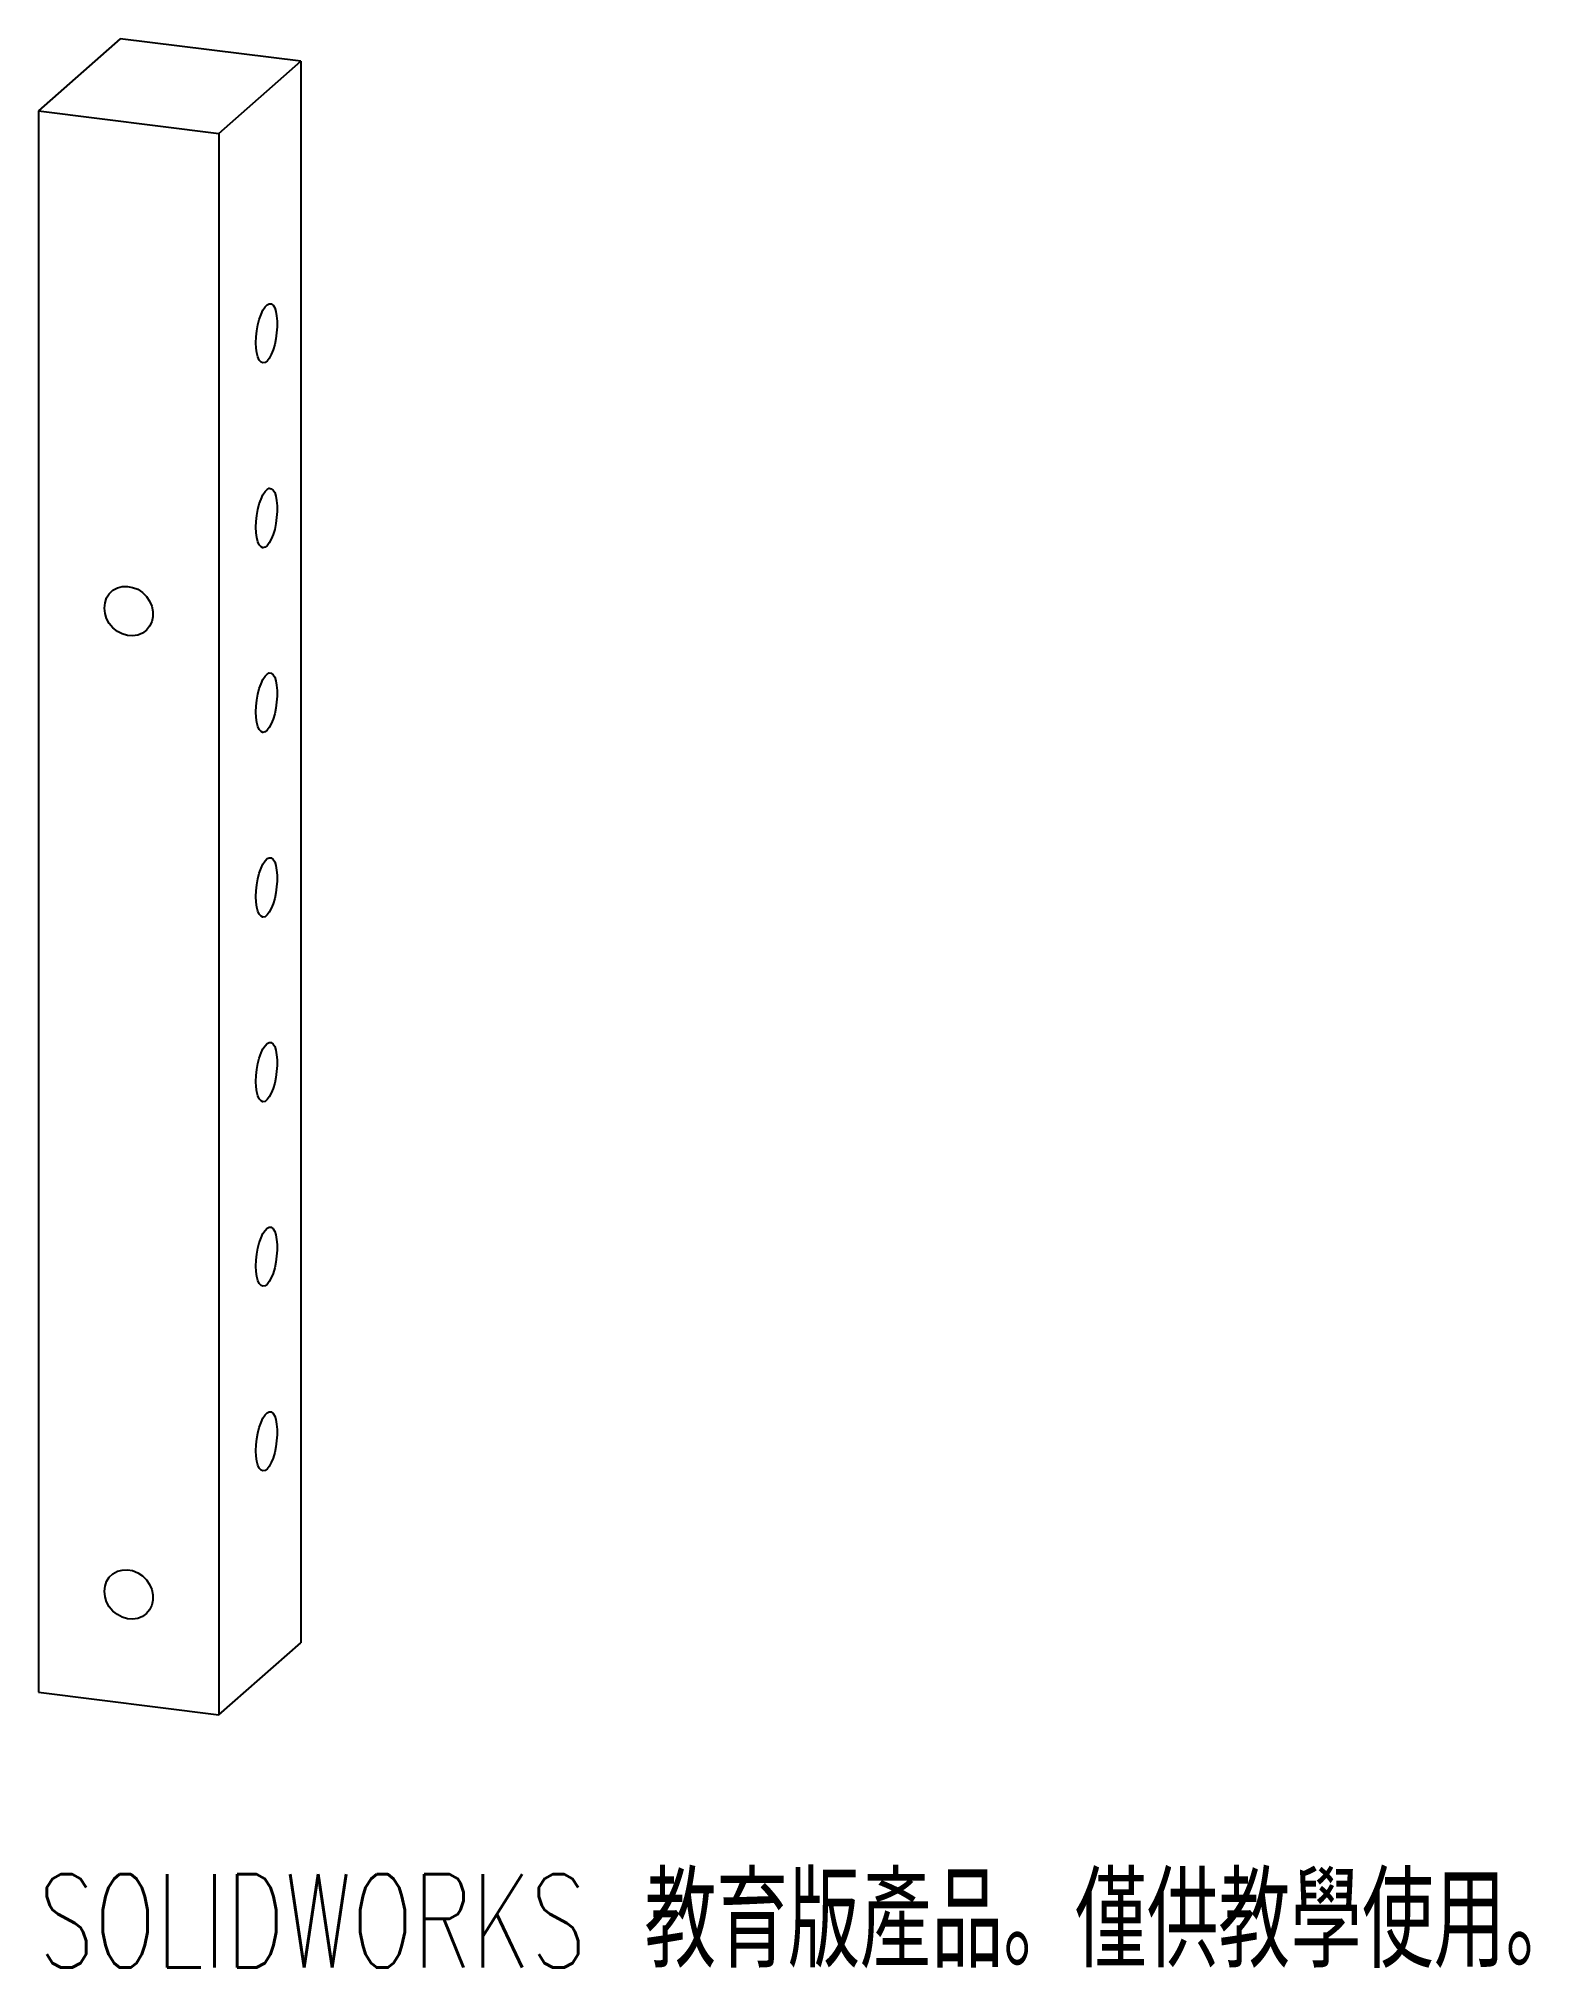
# Paper-space layout '_二等角視圖' of a CAD drawing. Header units: millimetres. Extents: x -7 to 71, y -16 to 84.
import ezdxf

# ---------------------------------------------------------------- set-up
doc = ezdxf.new("R2010")
doc.units = ezdxf.units.MM
doc.styles.add('SLDTEXTSTYLE0', font='TXT', dxfattribs={"width": 0.7, "bigfont": 'bigfont'})

psp = doc.layouts.new('_二等角視圖')

# ---------------------------------------------------------------- linework, layer by layer
at = {"color": 7, "linetype": 'Continuous', "lineweight": 25}
for p, q in [((-2.56, 84.48), (-6.8, 80.74)), ((6.8, 83.31), (-2.56, 84.48)), ((2.56, 79.56), (6.8, 83.31)), ((6.8, 83.31), (6.8, 1.28)), ((-6.8, 80.74), (2.56, 79.56)), ((-6.8, 80.74), (-6.8, -1.28)), ((2.56, 79.56), (2.56, -2.46)), ((2.56, -2.46), (6.8, 1.28)), ((-6.8, -1.28), (2.56, -2.46))]:
    psp.add_line(p, q, dxfattribs=at)
at = {"color": 7, "linetype": 'Continuous', "lineweight": 25, "flags": 128}
for points in [[(4.48, 68.71), (4.49, 69.02), (4.53, 69.33), (4.58, 69.64), (4.65, 69.92), (4.74, 70.18), (4.84, 70.4), (4.95, 70.57), (5.06, 70.68), (5.17, 70.73), (5.27, 70.72), (5.37, 70.65), (5.45, 70.52), (5.51, 70.33), (5.55, 70.1), (5.58, 69.83), (5.58, 69.53), (5.55, 69.22), (5.51, 68.91), (5.45, 68.61), (5.37, 68.34), (5.27, 68.1), (5.17, 67.9), (5.06, 67.76), (4.95, 67.68), (4.84, 67.66), (4.74, 67.7), (4.65, 67.81), (4.58, 67.97), (4.53, 68.18), (4.49, 68.43), (4.48, 68.71)], [(4.48, 59.14), (4.49, 59.44), (4.53, 59.75), (4.58, 60.06), (4.65, 60.35), (4.74, 60.6), (4.84, 60.82), (4.95, 60.99), (5.06, 61.1), (5.17, 61.16), (5.27, 61.14), (5.37, 61.07), (5.45, 60.94), (5.51, 60.75), (5.55, 60.52), (5.58, 60.25), (5.58, 59.95), (5.55, 59.64), (5.51, 59.33), (5.45, 59.03), (5.37, 58.76), (5.27, 58.52), (5.17, 58.33), (5.06, 58.18), (4.95, 58.1), (4.84, 58.08), (4.74, 58.12), (4.65, 58.23), (4.58, 58.39), (4.53, 58.6), (4.49, 58.85), (4.48, 59.14)], [(-3.38, 54.95), (-3.35, 55.22), (-3.27, 55.47), (-3.13, 55.69), (-2.94, 55.87), (-2.71, 55.99), (-2.46, 56.06), (-2.19, 56.07), (-1.92, 56.02), (-1.65, 55.92), (-1.41, 55.76), (-1.2, 55.55), (-1.04, 55.31), (-0.92, 55.05), (-0.87, 54.77), (-0.87, 54.5), (-0.92, 54.23), (-1.04, 54), (-1.2, 53.8), (-1.41, 53.65), (-1.65, 53.55), (-1.92, 53.51), (-2.19, 53.53), (-2.46, 53.61), (-2.71, 53.74), (-2.94, 53.92), (-3.13, 54.15), (-3.27, 54.4), (-3.35, 54.67), (-3.38, 54.95)], [(4.48, 49.56), (4.49, 49.86), (4.53, 50.17), (4.58, 50.48), (4.65, 50.77), (4.74, 51.02), (4.84, 51.24), (4.95, 51.41), (5.06, 51.52), (5.17, 51.58), (5.27, 51.57), (5.37, 51.49), (5.45, 51.36), (5.51, 51.17), (5.55, 50.94), (5.58, 50.67), (5.58, 50.37), (5.55, 50.06), (5.51, 49.75), (5.45, 49.46), (5.37, 49.18), (5.27, 48.94), (5.17, 48.75), (5.06, 48.61), (4.95, 48.52), (4.84, 48.5), (4.74, 48.54), (4.65, 48.65), (4.58, 48.81), (4.53, 49.02), (4.49, 49.27), (4.48, 49.56)], [(4.48, 39.98), (4.49, 40.28), (4.53, 40.59), (4.58, 40.9), (4.65, 41.19), (4.74, 41.45), (4.84, 41.66), (4.95, 41.83), (5.06, 41.95), (5.17, 42), (5.27, 41.99), (5.37, 41.91), (5.45, 41.78), (5.51, 41.59), (5.55, 41.36), (5.58, 41.09), (5.58, 40.79), (5.55, 40.48), (5.51, 40.17), (5.45, 39.88), (5.37, 39.6), (5.27, 39.36), (5.17, 39.17), (5.06, 39.03), (4.95, 38.94), (4.84, 38.92), (4.74, 38.97), (4.65, 39.07), (4.58, 39.23), (4.53, 39.44), (4.49, 39.69), (4.48, 39.98)], [(4.48, 30.4), (4.49, 30.7), (4.53, 31.01), (4.58, 31.32), (4.65, 31.61), (4.74, 31.87), (4.84, 32.08), (4.95, 32.25), (5.06, 32.37), (5.17, 32.42), (5.27, 32.41), (5.37, 32.33), (5.45, 32.2), (5.51, 32.01), (5.55, 31.78), (5.58, 31.51), (5.58, 31.22), (5.55, 30.91), (5.51, 30.6), (5.45, 30.3), (5.37, 30.02), (5.27, 29.78), (5.17, 29.59), (5.06, 29.45), (4.95, 29.36), (4.84, 29.34), (4.74, 29.39), (4.65, 29.49), (4.58, 29.65), (4.53, 29.86), (4.49, 30.11), (4.48, 30.4)], [(4.48, 20.82), (4.49, 21.12), (4.53, 21.44), (4.58, 21.74), (4.65, 22.03), (4.74, 22.29), (4.84, 22.51), (4.95, 22.67), (5.06, 22.79), (5.17, 22.84), (5.27, 22.83), (5.37, 22.75), (5.45, 22.62), (5.51, 22.44), (5.55, 22.2), (5.58, 21.93), (5.58, 21.64), (5.55, 21.33), (5.51, 21.02), (5.45, 20.72), (5.37, 20.44), (5.27, 20.2), (5.17, 20.01), (5.06, 19.87), (4.95, 19.79), (4.84, 19.77), (4.74, 19.81), (4.65, 19.91), (4.58, 20.07), (4.53, 20.28), (4.49, 20.54), (4.48, 20.82)], [(4.48, 11.24), (4.49, 11.55), (4.53, 11.86), (4.58, 12.16), (4.65, 12.45), (4.74, 12.71), (4.84, 12.93), (4.95, 13.1), (5.06, 13.21), (5.17, 13.26), (5.27, 13.25), (5.37, 13.18), (5.45, 13.04), (5.51, 12.86), (5.55, 12.62), (5.58, 12.35), (5.58, 12.06), (5.55, 11.75), (5.51, 11.44), (5.45, 11.14), (5.37, 10.86), (5.27, 10.63), (5.17, 10.43), (5.06, 10.29), (4.95, 10.21), (4.84, 10.19), (4.74, 10.23), (4.65, 10.33), (4.58, 10.49), (4.53, 10.7), (4.49, 10.96), (4.48, 11.24)], [(-3.38, 3.95), (-3.35, 4.22), (-3.27, 4.46), (-3.13, 4.68), (-2.94, 4.86), (-2.71, 4.99), (-2.46, 5.05), (-2.19, 5.07), (-1.92, 5.02), (-1.65, 4.91), (-1.41, 4.75), (-1.2, 4.55), (-1.04, 4.31), (-0.92, 4.04), (-0.87, 3.77), (-0.87, 3.49), (-0.92, 3.23), (-1.04, 2.99), (-1.2, 2.8), (-1.41, 2.64), (-1.65, 2.54), (-1.92, 2.5), (-2.19, 2.52), (-2.46, 2.6), (-2.71, 2.74), (-2.94, 2.92), (-3.13, 3.14), (-3.27, 3.4), (-3.35, 3.67), (-3.38, 3.95)]]:
    psp.add_lwpolyline(points, dxfattribs=at)

# ---------------------------------------------------------------- texts
at = {"color": 7, "linetype": 'Continuous', "insert": (-6.8, -10.73), "char_height": 4.8336, "attachment_point": 1, "style": 'SLDTEXTSTYLE0'}
psp.add_mtext('SOLIDWORKS 教育版產品。僅供教學使用。', dxfattribs=at)

doc.saveas('drawing.dxf')
